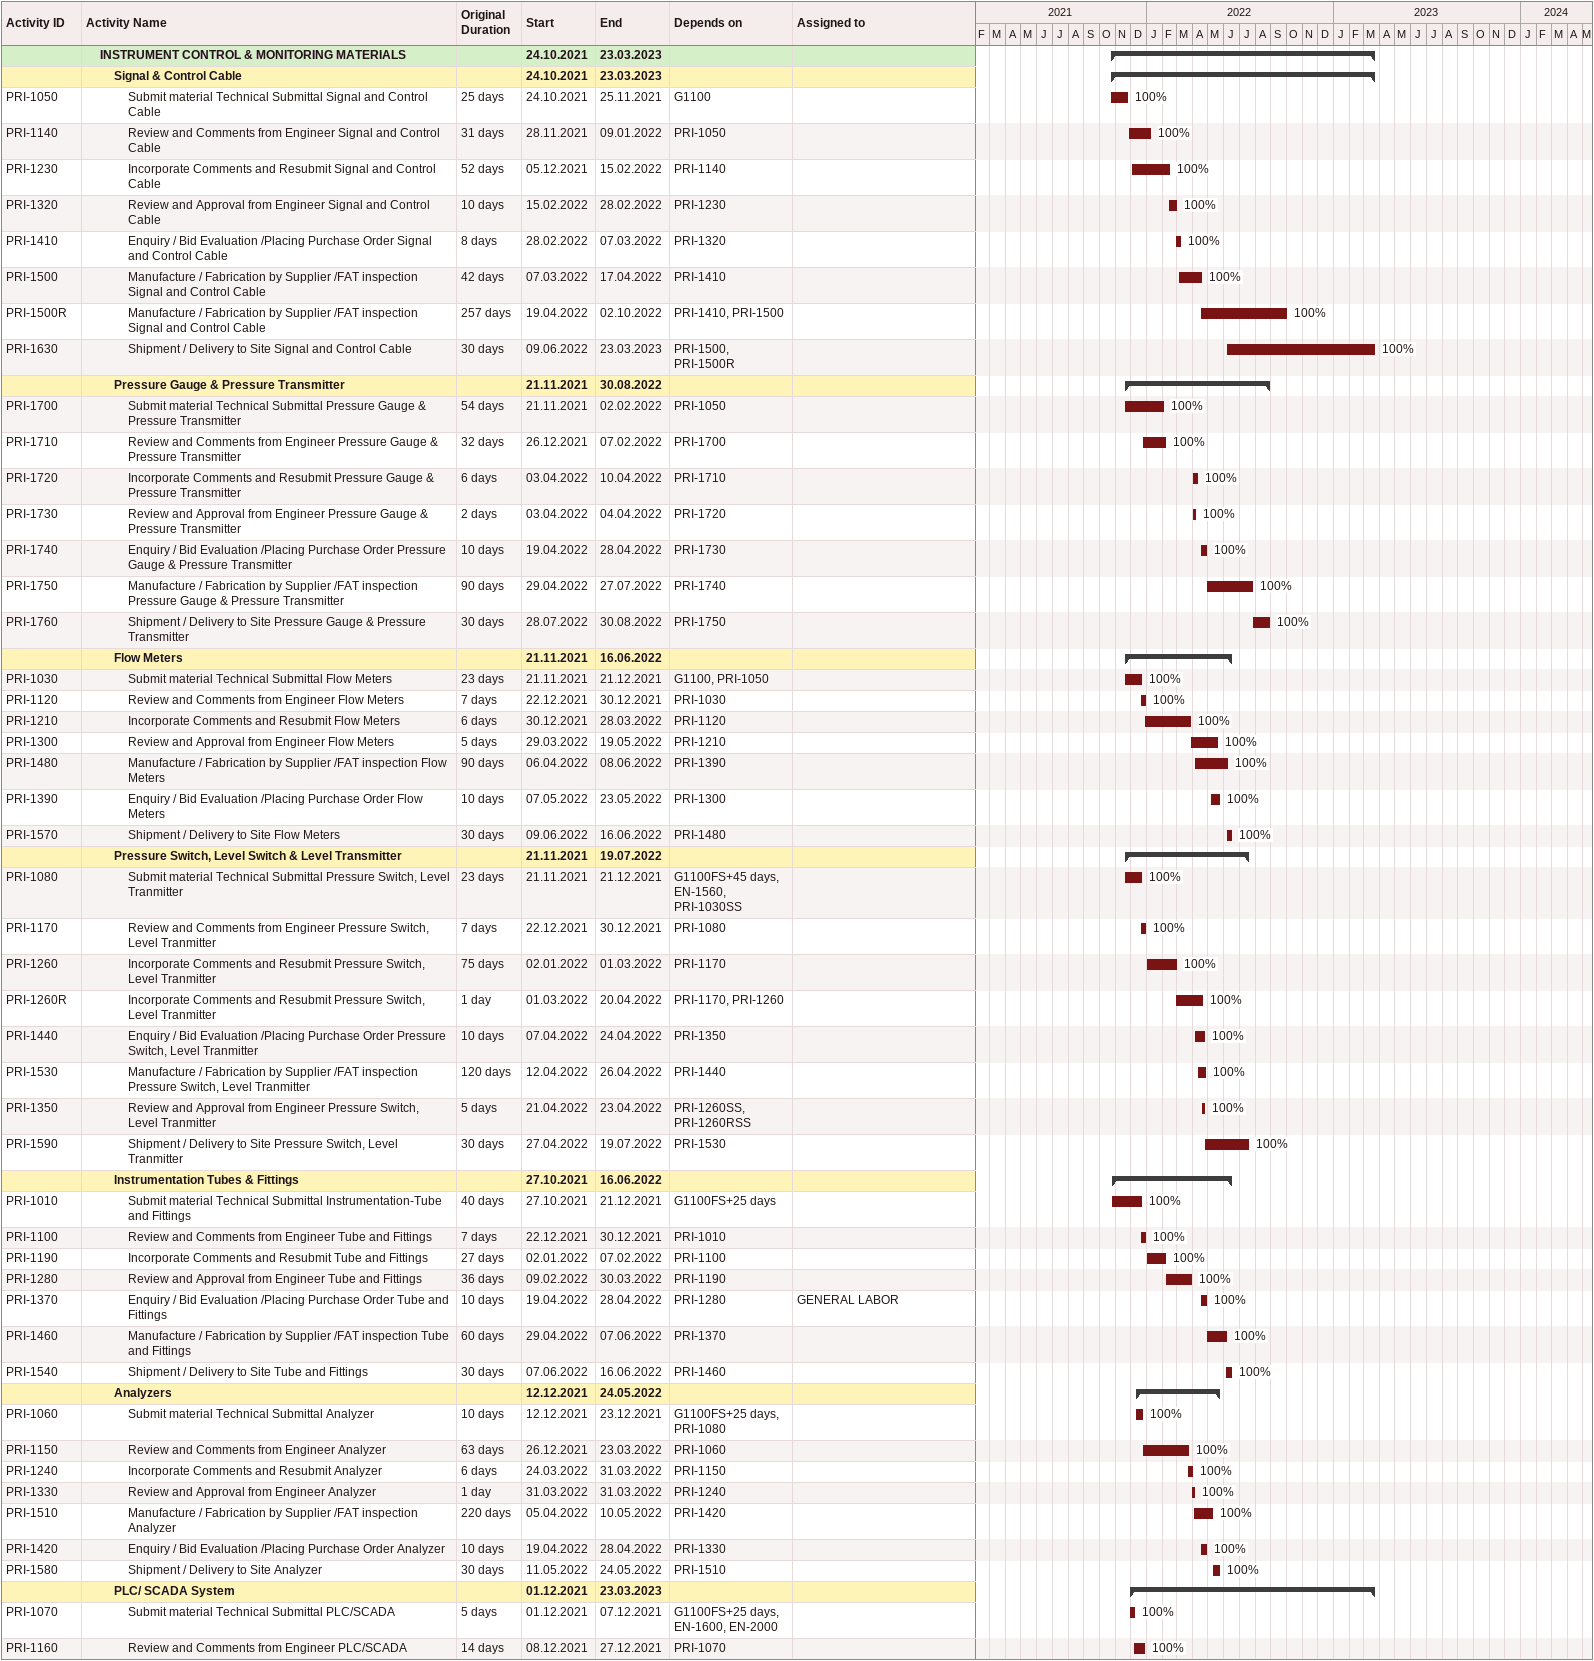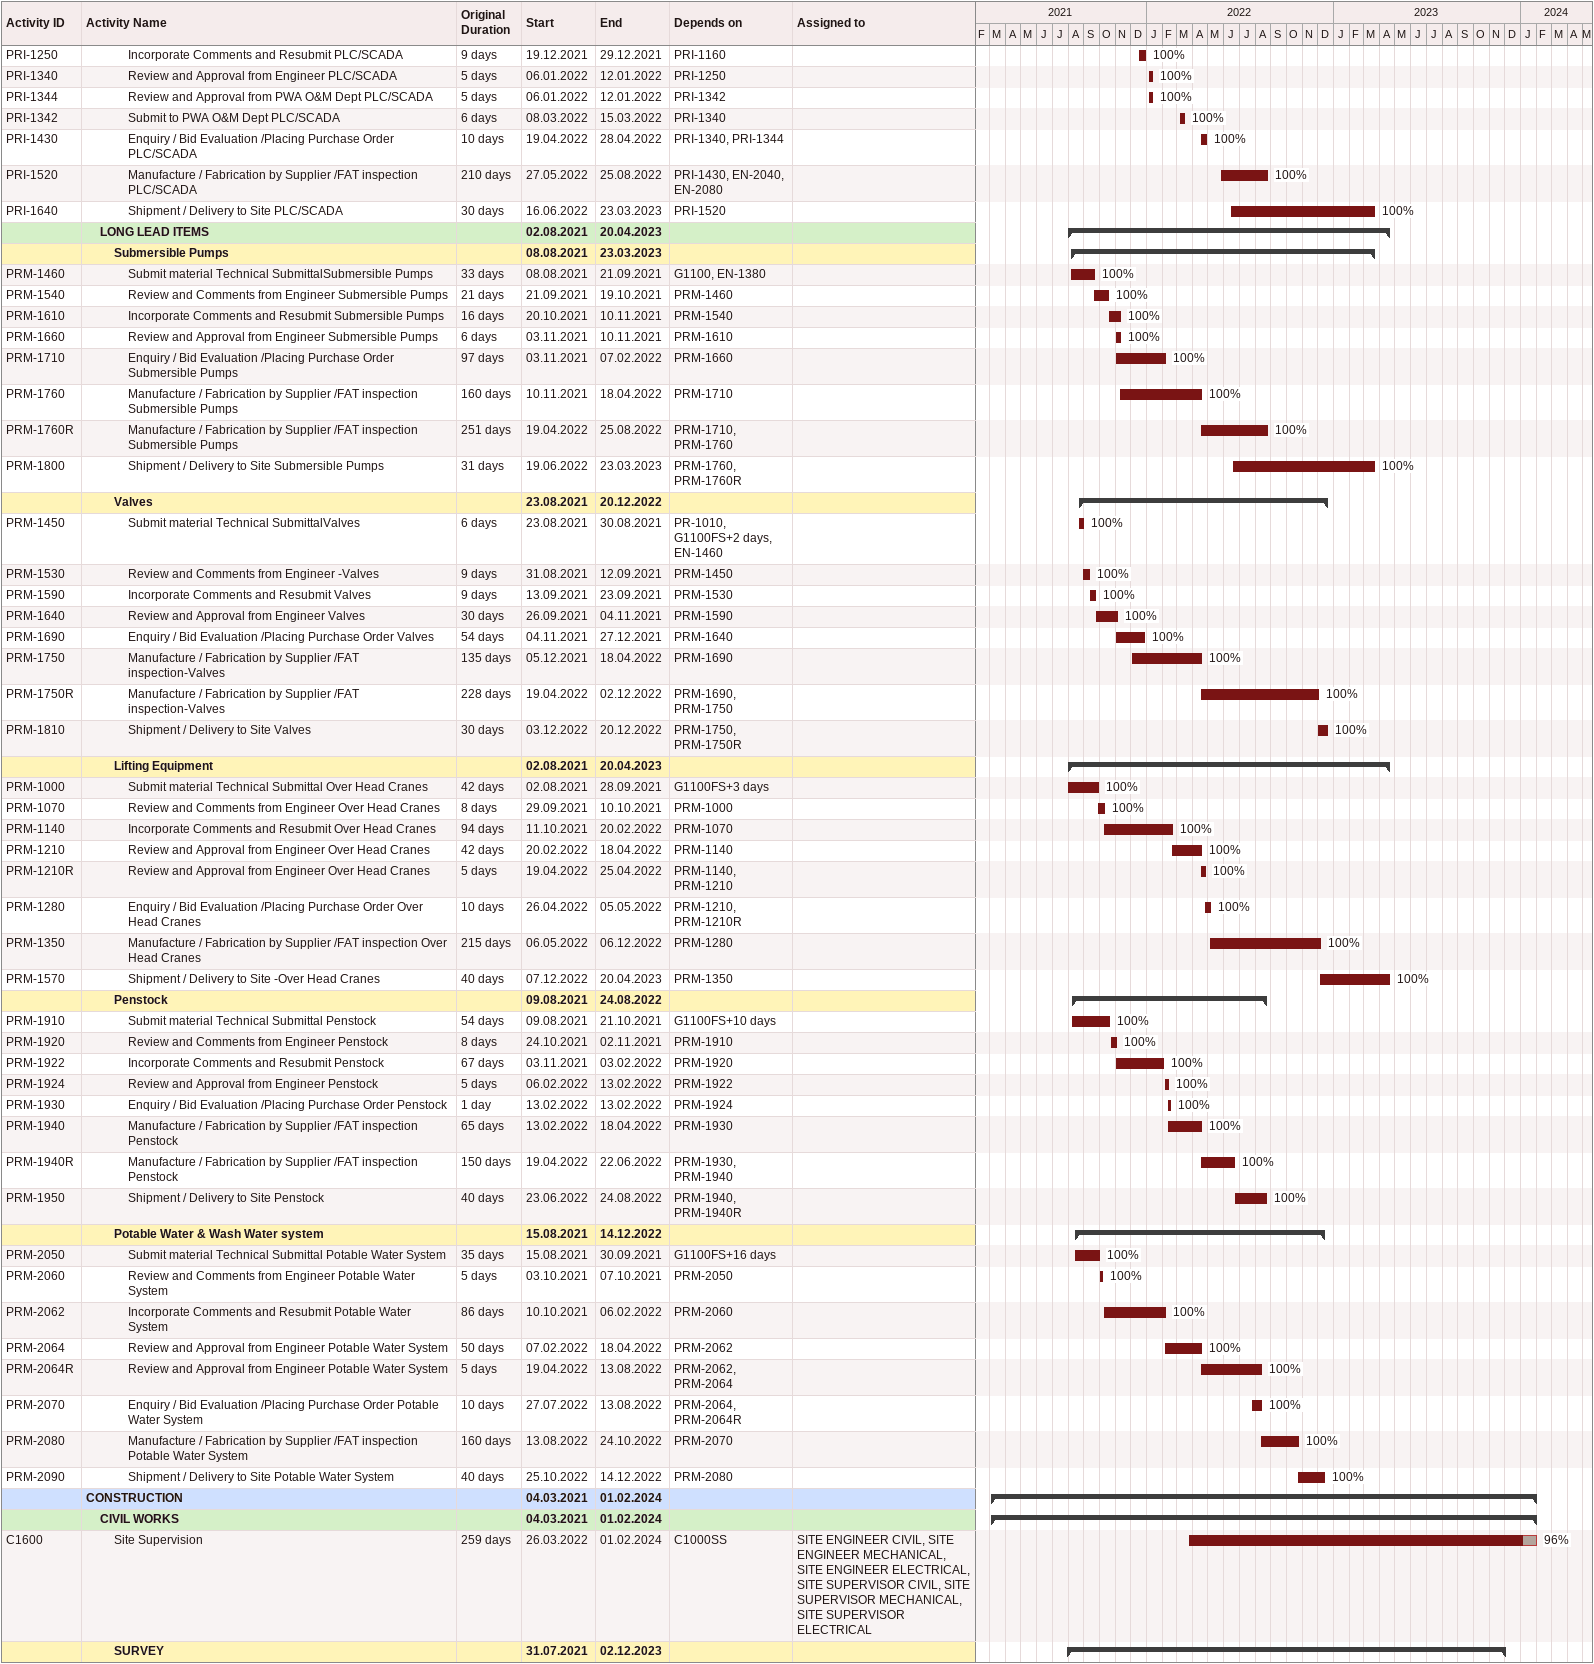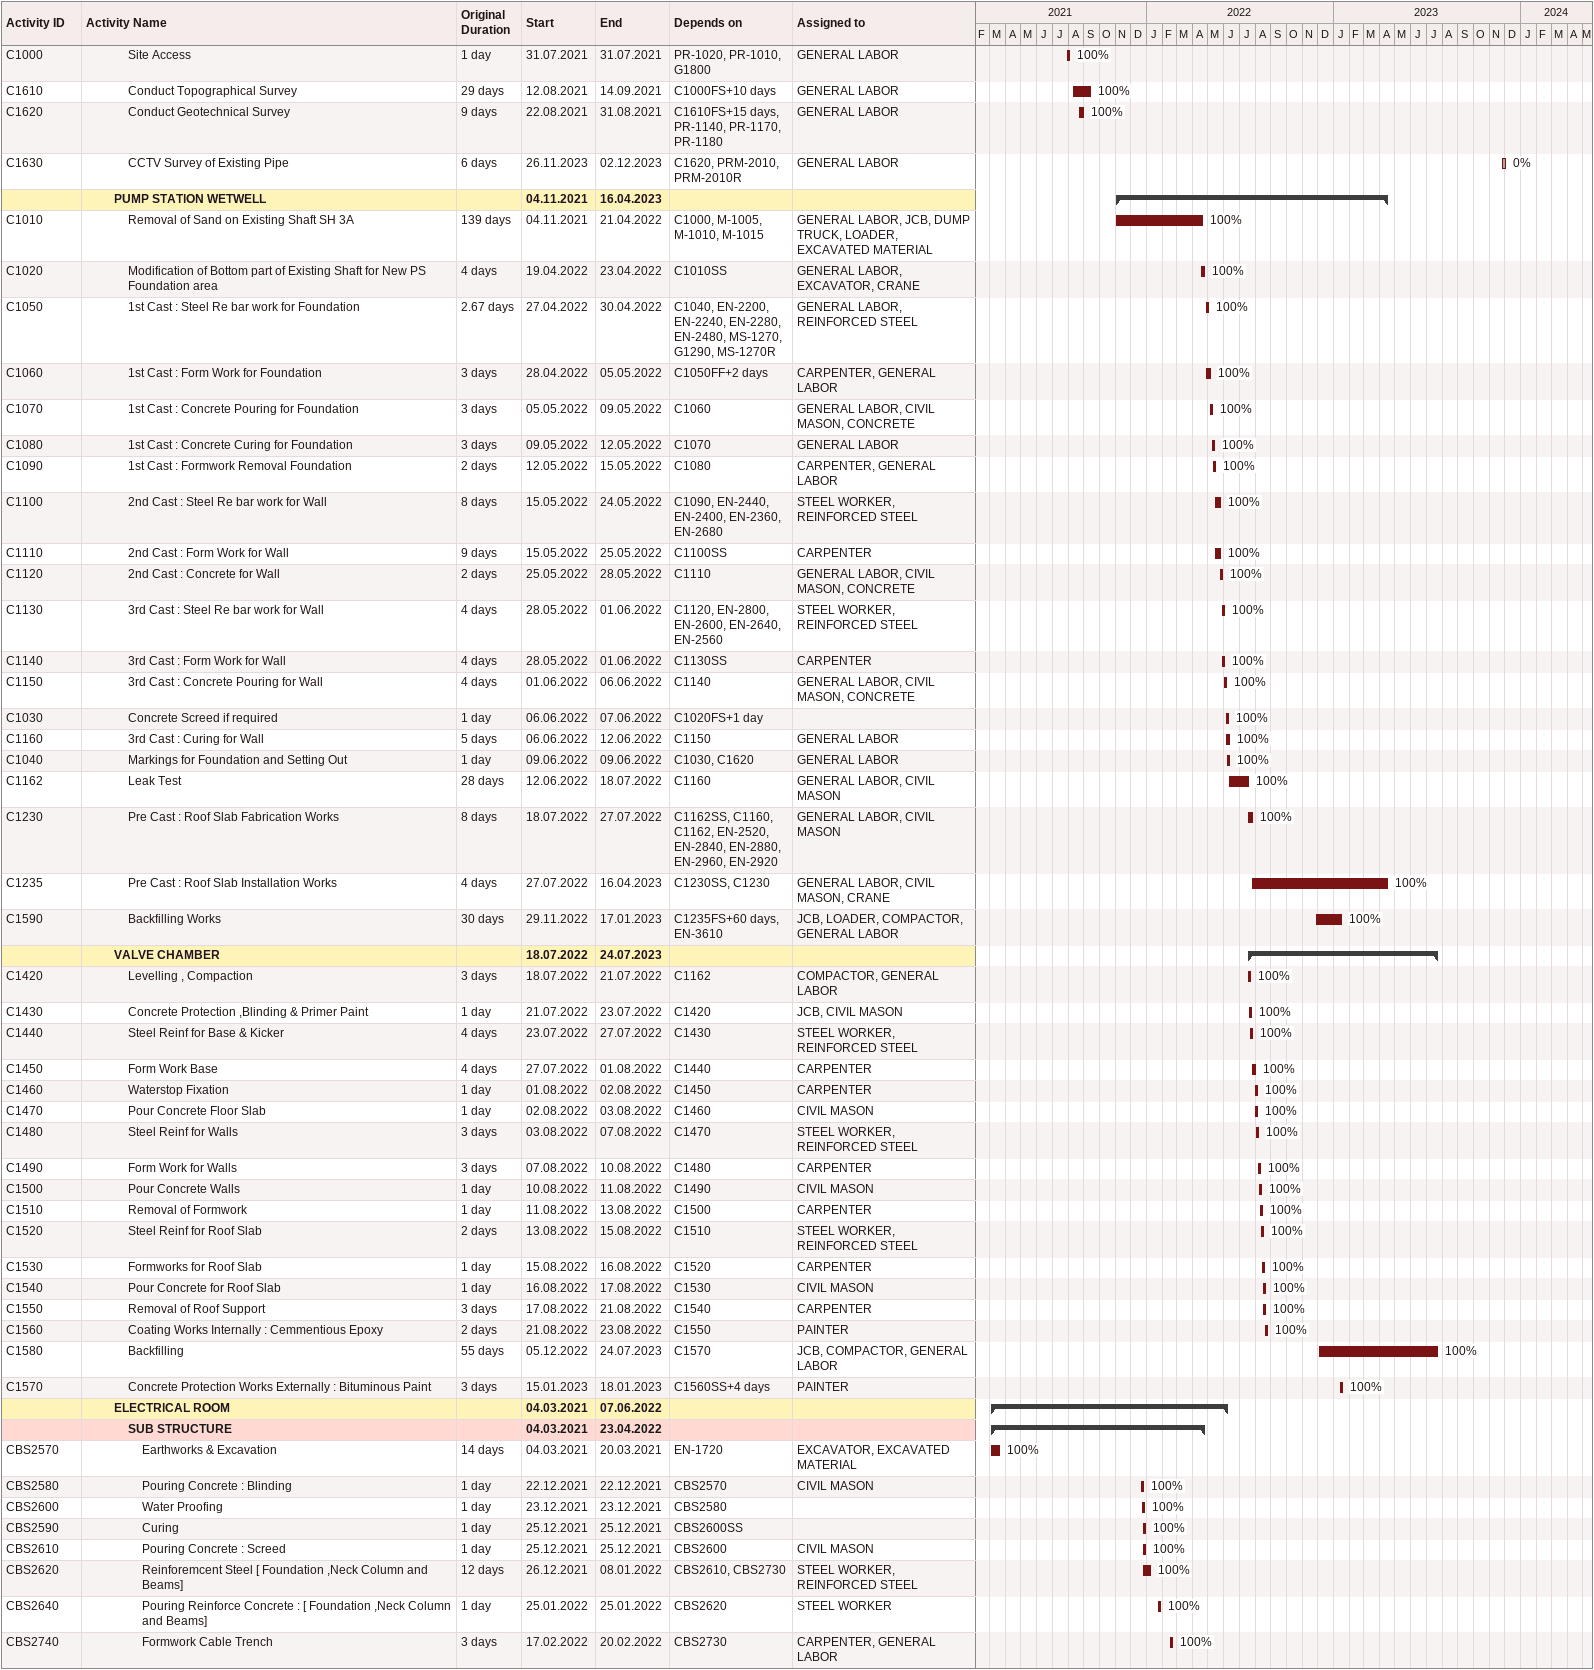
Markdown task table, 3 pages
| ID | Level | Task | Original duration | Start | Finish | Predecessors | Resources | % complete |
|---|---|---|---|---|---|---|---|---|
|  | 2 | **INSTRUMENT CONTROL & MONITORING MATERIALS** |  | 2021-10-24 | 2023-03-23 |  |  |  |
|  | 3 | **Signal & Control Cable** |  | 2021-10-24 | 2023-03-23 |  |  |  |
| PRI-1050 | 4 | Submit material Technical Submittal Signal and Control Cable | 25d | 2021-10-24 | 2021-11-25 | G1100 |  | 100 |
| PRI-1140 | 4 | Review and Comments from Engineer Signal and Control Cable | 31d | 2021-11-28 | 2022-01-09 | PRI-1050 |  | 100 |
| PRI-1230 | 4 | Incorporate Comments and Resubmit Signal and Control Cable | 52d | 2021-12-05 | 2022-02-15 | PRI-1140 |  | 100 |
| PRI-1320 | 4 | Review and Approval from Engineer Signal and Control Cable | 10d | 2022-02-15 | 2022-02-28 | PRI-1230 |  | 100 |
| PRI-1410 | 4 | Enquiry / Bid Evaluation /Placing Purchase Order Signal and Control Cable | 8d | 2022-02-28 | 2022-03-07 | PRI-1320 |  | 100 |
| PRI-1500 | 4 | Manufacture / Fabrication by Supplier /FAT inspection Signal and Control Cable | 42d | 2022-03-07 | 2022-04-17 | PRI-1410 |  | 100 |
| PRI-1500R | 4 | Manufacture / Fabrication by Supplier /FAT inspection Signal and Control Cable | 257d | 2022-04-19 | 2022-10-02 | PRI-1410, PRI-1500 |  | 100 |
| PRI-1630 | 4 | Shipment / Delivery to Site Signal and Control Cable | 30d | 2022-06-09 | 2023-03-23 | PRI-1500, PRI-1500R |  | 100 |
|  | 3 | **Pressure Gauge & Pressure Transmitter** |  | 2021-11-21 | 2022-08-30 |  |  |  |
| PRI-1700 | 4 | Submit material Technical Submittal Pressure Gauge & Pressure Transmitter | 54d | 2021-11-21 | 2022-02-02 | PRI-1050 |  | 100 |
| PRI-1710 | 4 | Review and Comments from Engineer Pressure Gauge & Pressure Transmitter | 32d | 2021-12-26 | 2022-02-07 | PRI-1700 |  | 100 |
| PRI-1720 | 4 | Incorporate Comments and Resubmit Pressure Gauge & Pressure Transmitter | 6d | 2022-04-03 | 2022-04-10 | PRI-1710 |  | 100 |
| PRI-1730 | 4 | Review and Approval from Engineer Pressure Gauge & Pressure Transmitter | 2d | 2022-04-03 | 2022-04-04 | PRI-1720 |  | 100 |
| PRI-1740 | 4 | Enquiry / Bid Evaluation /Placing Purchase Order Pressure Gauge & Pressure Transmitter | 10d | 2022-04-19 | 2022-04-28 | PRI-1730 |  | 100 |
| PRI-1750 | 4 | Manufacture / Fabrication by Supplier /FAT inspection Pressure Gauge & Pressure Transmitter | 90d | 2022-04-29 | 2022-07-27 | PRI-1740 |  | 100 |
| PRI-1760 | 4 | Shipment / Delivery to Site Pressure Gauge & Pressure Transmitter | 30d | 2022-07-28 | 2022-08-30 | PRI-1750 |  | 100 |
|  | 3 | **Flow Meters** |  | 2021-11-21 | 2022-06-16 |  |  |  |
| PRI-1030 | 4 | Submit material Technical Submittal Flow Meters | 23d | 2021-11-21 | 2021-12-21 | G1100, PRI-1050 |  | 100 |
| PRI-1120 | 4 | Review and Comments from Engineer Flow Meters | 7d | 2021-12-22 | 2021-12-30 | PRI-1030 |  | 100 |
| PRI-1210 | 4 | Incorporate Comments and Resubmit Flow Meters | 6d | 2021-12-30 | 2022-03-28 | PRI-1120 |  | 100 |
| PRI-1300 | 4 | Review and Approval from Engineer Flow Meters | 5d | 2022-03-29 | 2022-05-19 | PRI-1210 |  | 100 |
| PRI-1480 | 4 | Manufacture / Fabrication by Supplier /FAT inspection Flow Meters | 90d | 2022-04-06 | 2022-06-08 | PRI-1390 |  | 100 |
| PRI-1390 | 4 | Enquiry / Bid Evaluation /Placing Purchase Order Flow Meters | 10d | 2022-05-07 | 2022-05-23 | PRI-1300 |  | 100 |
| PRI-1570 | 4 | Shipment / Delivery to Site Flow Meters | 30d | 2022-06-09 | 2022-06-16 | PRI-1480 |  | 100 |
|  | 3 | **Pressure Switch, Level Switch & Level Transmitter** |  | 2021-11-21 | 2022-07-19 |  |  |  |
| PRI-1080 | 4 | Submit material Technical Submittal Pressure Switch, Level Tranmitter | 23d | 2021-11-21 | 2021-12-21 | G1100FS+45d, EN-1560, PRI-1030SS |  | 100 |
| PRI-1170 | 4 | Review and Comments from Engineer Pressure Switch, Level Tranmitter | 7d | 2021-12-22 | 2021-12-30 | PRI-1080 |  | 100 |
| PRI-1260 | 4 | Incorporate Comments and Resubmit Pressure Switch, Level Tranmitter | 75d | 2022-01-02 | 2022-03-01 | PRI-1170 |  | 100 |
| PRI-1260R | 4 | Incorporate Comments and Resubmit Pressure Switch, Level Tranmitter | 1d | 2022-03-01 | 2022-04-20 | PRI-1170, PRI-1260 |  | 100 |
| PRI-1440 | 4 | Enquiry / Bid Evaluation /Placing Purchase Order Pressure Switch, Level Tranmitter | 10d | 2022-04-07 | 2022-04-24 | PRI-1350 |  | 100 |
| PRI-1530 | 4 | Manufacture / Fabrication by Supplier /FAT inspection Pressure Switch, Level Tranmitter | 120d | 2022-04-12 | 2022-04-26 | PRI-1440 |  | 100 |
| PRI-1350 | 4 | Review and Approval from Engineer Pressure Switch, Level Tranmitter | 5d | 2022-04-21 | 2022-04-23 | PRI-1260SS, PRI-1260RSS |  | 100 |
| PRI-1590 | 4 | Shipment / Delivery to Site Pressure Switch, Level Tranmitter | 30d | 2022-04-27 | 2022-07-19 | PRI-1530 |  | 100 |
|  | 3 | **Instrumentation Tubes & Fittings** |  | 2021-10-27 | 2022-06-16 |  |  |  |
| PRI-1010 | 4 | Submit material Technical Submittal Instrumentation-Tube and Fittings | 40d | 2021-10-27 | 2021-12-21 | G1100FS+25d |  | 100 |
| PRI-1100 | 4 | Review and Comments from Engineer Tube and Fittings | 7d | 2021-12-22 | 2021-12-30 | PRI-1010 |  | 100 |
| PRI-1190 | 4 | Incorporate Comments and Resubmit Tube and Fittings | 27d | 2022-01-02 | 2022-02-07 | PRI-1100 |  | 100 |
| PRI-1280 | 4 | Review and Approval from Engineer Tube and Fittings | 36d | 2022-02-09 | 2022-03-30 | PRI-1190 |  | 100 |
| PRI-1370 | 4 | Enquiry / Bid Evaluation /Placing Purchase Order Tube and Fittings | 10d | 2022-04-19 | 2022-04-28 | PRI-1280 | GENERAL LABOR | 100 |
| PRI-1460 | 4 | Manufacture / Fabrication by Supplier /FAT inspection Tube and Fittings | 60d | 2022-04-29 | 2022-06-07 | PRI-1370 |  | 100 |
| PRI-1540 | 4 | Shipment / Delivery to Site Tube and Fittings | 30d | 2022-06-07 | 2022-06-16 | PRI-1460 |  | 100 |
|  | 3 | **Analyzers** |  | 2021-12-12 | 2022-05-24 |  |  |  |
| PRI-1060 | 4 | Submit material Technical Submittal Analyzer | 10d | 2021-12-12 | 2021-12-23 | G1100FS+25d, PRI-1080 |  | 100 |
| PRI-1150 | 4 | Review and Comments from Engineer Analyzer | 63d | 2021-12-26 | 2022-03-23 | PRI-1060 |  | 100 |
| PRI-1240 | 4 | Incorporate Comments and Resubmit Analyzer | 6d | 2022-03-24 | 2022-03-31 | PRI-1150 |  | 100 |
| PRI-1330 | 4 | Review and Approval from Engineer Analyzer | 1d | 2022-03-31 | 2022-03-31 | PRI-1240 |  | 100 |
| PRI-1510 | 4 | Manufacture / Fabrication by Supplier /FAT inspection Analyzer | 220d | 2022-04-05 | 2022-05-10 | PRI-1420 |  | 100 |
| PRI-1420 | 4 | Enquiry / Bid Evaluation /Placing Purchase Order Analyzer | 10d | 2022-04-19 | 2022-04-28 | PRI-1330 |  | 100 |
| PRI-1580 | 4 | Shipment / Delivery to Site Analyzer | 30d | 2022-05-11 | 2022-05-24 | PRI-1510 |  | 100 |
|  | 3 | **PLC/ SCADA System** |  | 2021-12-01 | 2023-03-23 |  |  |  |
| PRI-1070 | 4 | Submit material Technical Submittal PLC/SCADA | 5d | 2021-12-01 | 2021-12-07 | G1100FS+25d, EN-1600, EN-2000 |  | 100 |
| PRI-1160 | 4 | Review and Comments from Engineer PLC/SCADA | 14d | 2021-12-08 | 2021-12-27 | PRI-1070 |  | 100 |
| PRI-1250 | 4 | Incorporate Comments and Resubmit PLC/SCADA | 9d | 2021-12-19 | 2021-12-29 | PRI-1160 |  | 100 |
| PRI-1340 | 4 | Review and Approval from Engineer PLC/SCADA | 5d | 2022-01-06 | 2022-01-12 | PRI-1250 |  | 100 |
| PRI-1344 | 4 | Review and Approval from PWA O&M Dept PLC/SCADA | 5d | 2022-01-06 | 2022-01-12 | PRI-1342 |  | 100 |
| PRI-1342 | 4 | Submit to PWA O&M Dept PLC/SCADA | 6d | 2022-03-08 | 2022-03-15 | PRI-1340 |  | 100 |
| PRI-1430 | 4 | Enquiry / Bid Evaluation /Placing Purchase Order PLC/SCADA | 10d | 2022-04-19 | 2022-04-28 | PRI-1340, PRI-1344 |  | 100 |
| PRI-1520 | 4 | Manufacture / Fabrication by Supplier /FAT inspection PLC/SCADA | 210d | 2022-05-27 | 2022-08-25 | PRI-1430, EN-2040, EN-2080 |  | 100 |
| PRI-1640 | 4 | Shipment / Delivery to Site PLC/SCADA | 30d | 2022-06-16 | 2023-03-23 | PRI-1520 |  | 100 |
|  | 2 | **LONG LEAD ITEMS** |  | 2021-08-02 | 2023-04-20 |  |  |  |
|  | 3 | **Submersible Pumps** |  | 2021-08-08 | 2023-03-23 |  |  |  |
| PRM-1460 | 4 | Submit material Technical SubmittalSubmersible Pumps | 33d | 2021-08-08 | 2021-09-21 | G1100, EN-1380 |  | 100 |
| PRM-1540 | 4 | Review and Comments from Engineer Submersible Pumps | 21d | 2021-09-21 | 2021-10-19 | PRM-1460 |  | 100 |
| PRM-1610 | 4 | Incorporate Comments and Resubmit Submersible Pumps | 16d | 2021-10-20 | 2021-11-10 | PRM-1540 |  | 100 |
| PRM-1660 | 4 | Review and Approval from Engineer Submersible Pumps | 6d | 2021-11-03 | 2021-11-10 | PRM-1610 |  | 100 |
| PRM-1710 | 4 | Enquiry / Bid Evaluation /Placing Purchase Order Submersible Pumps | 97d | 2021-11-03 | 2022-02-07 | PRM-1660 |  | 100 |
| PRM-1760 | 4 | Manufacture / Fabrication by Supplier /FAT inspection Submersible Pumps | 160d | 2021-11-10 | 2022-04-18 | PRM-1710 |  | 100 |
| PRM-1760R | 4 | Manufacture / Fabrication by Supplier /FAT inspection Submersible Pumps | 251d | 2022-04-19 | 2022-08-25 | PRM-1710, PRM-1760 |  | 100 |
| PRM-1800 | 4 | Shipment / Delivery to Site Submersible Pumps | 31d | 2022-06-19 | 2023-03-23 | PRM-1760, PRM-1760R |  | 100 |
|  | 3 | **Valves** |  | 2021-08-23 | 2022-12-20 |  |  |  |
| PRM-1450 | 4 | Submit material Technical SubmittalValves | 6d | 2021-08-23 | 2021-08-30 | PR-1010, G1100FS+2d, EN-1460 |  | 100 |
| PRM-1530 | 4 | Review and Comments from Engineer -Valves | 9d | 2021-08-31 | 2021-09-12 | PRM-1450 |  | 100 |
| PRM-1590 | 4 | Incorporate Comments and Resubmit Valves | 9d | 2021-09-13 | 2021-09-23 | PRM-1530 |  | 100 |
| PRM-1640 | 4 | Review and Approval from Engineer Valves | 30d | 2021-09-26 | 2021-11-04 | PRM-1590 |  | 100 |
| PRM-1690 | 4 | Enquiry / Bid Evaluation /Placing Purchase Order Valves | 54d | 2021-11-04 | 2021-12-27 | PRM-1640 |  | 100 |
| PRM-1750 | 4 | Manufacture / Fabrication by Supplier /FAT inspection-Valves | 135d | 2021-12-05 | 2022-04-18 | PRM-1690 |  | 100 |
| PRM-1750R | 4 | Manufacture / Fabrication by Supplier /FAT inspection-Valves | 228d | 2022-04-19 | 2022-12-02 | PRM-1690, PRM-1750 |  | 100 |
| PRM-1810 | 4 | Shipment / Delivery to Site Valves | 30d | 2022-12-03 | 2022-12-20 | PRM-1750, PRM-1750R |  | 100 |
|  | 3 | **Lifting Equipment** |  | 2021-08-02 | 2023-04-20 |  |  |  |
| PRM-1000 | 4 | Submit material Technical Submittal Over Head Cranes | 42d | 2021-08-02 | 2021-09-28 | G1100FS+3d |  | 100 |
| PRM-1070 | 4 | Review and Comments from Engineer Over Head Cranes | 8d | 2021-09-29 | 2021-10-10 | PRM-1000 |  | 100 |
| PRM-1140 | 4 | Incorporate Comments and Resubmit Over Head Cranes | 94d | 2021-10-11 | 2022-02-20 | PRM-1070 |  | 100 |
| PRM-1210 | 4 | Review and Approval from Engineer Over Head Cranes | 42d | 2022-02-20 | 2022-04-18 | PRM-1140 |  | 100 |
| PRM-1210R | 4 | Review and Approval from Engineer Over Head Cranes | 5d | 2022-04-19 | 2022-04-25 | PRM-1140, PRM-1210 |  | 100 |
| PRM-1280 | 4 | Enquiry / Bid Evaluation /Placing Purchase Order Over Head Cranes | 10d | 2022-04-26 | 2022-05-05 | PRM-1210, PRM-1210R |  | 100 |
| PRM-1350 | 4 | Manufacture / Fabrication by Supplier /FAT inspection Over Head Cranes | 215d | 2022-05-06 | 2022-12-06 | PRM-1280 |  | 100 |
| PRM-1570 | 4 | Shipment / Delivery to Site -Over Head Cranes | 40d | 2022-12-07 | 2023-04-20 | PRM-1350 |  | 100 |
|  | 3 | **Penstock** |  | 2021-08-09 | 2022-08-24 |  |  |  |
| PRM-1910 | 4 | Submit material Technical Submittal Penstock | 54d | 2021-08-09 | 2021-10-21 | G1100FS+10d |  | 100 |
| PRM-1920 | 4 | Review and Comments from Engineer Penstock | 8d | 2021-10-24 | 2021-11-02 | PRM-1910 |  | 100 |
| PRM-1922 | 4 | Incorporate Comments and Resubmit Penstock | 67d | 2021-11-03 | 2022-02-03 | PRM-1920 |  | 100 |
| PRM-1924 | 4 | Review and Approval from Engineer Penstock | 5d | 2022-02-06 | 2022-02-13 | PRM-1922 |  | 100 |
| PRM-1930 | 4 | Enquiry / Bid Evaluation /Placing Purchase Order Penstock | 1d | 2022-02-13 | 2022-02-13 | PRM-1924 |  | 100 |
| PRM-1940 | 4 | Manufacture / Fabrication by Supplier /FAT inspection Penstock | 65d | 2022-02-13 | 2022-04-18 | PRM-1930 |  | 100 |
| PRM-1940R | 4 | Manufacture / Fabrication by Supplier /FAT inspection Penstock | 150d | 2022-04-19 | 2022-06-22 | PRM-1930, PRM-1940 |  | 100 |
| PRM-1950 | 4 | Shipment / Delivery to Site Penstock | 40d | 2022-06-23 | 2022-08-24 | PRM-1940, PRM-1940R |  | 100 |
|  | 3 | **Potable Water & Wash Water system** |  | 2021-08-15 | 2022-12-14 |  |  |  |
| PRM-2050 | 4 | Submit material Technical Submittal Potable Water System | 35d | 2021-08-15 | 2021-09-30 | G1100FS+16d |  | 100 |
| PRM-2060 | 4 | Review and Comments from Engineer Potable Water System | 5d | 2021-10-03 | 2021-10-07 | PRM-2050 |  | 100 |
| PRM-2062 | 4 | Incorporate Comments and Resubmit Potable Water System | 86d | 2021-10-10 | 2022-02-06 | PRM-2060 |  | 100 |
| PRM-2064 | 4 | Review and Approval from Engineer Potable Water System | 50d | 2022-02-07 | 2022-04-18 | PRM-2062 |  | 100 |
| PRM-2064R | 4 | Review and Approval from Engineer Potable Water System | 5d | 2022-04-19 | 2022-08-13 | PRM-2062, PRM-2064 |  | 100 |
| PRM-2070 | 4 | Enquiry / Bid Evaluation /Placing Purchase Order Potable Water System | 10d | 2022-07-27 | 2022-08-13 | PRM-2064, PRM-2064R |  | 100 |
| PRM-2080 | 4 | Manufacture / Fabrication by Supplier /FAT inspection Potable Water System | 160d | 2022-08-13 | 2022-10-24 | PRM-2070 |  | 100 |
| PRM-2090 | 4 | Shipment / Delivery to Site Potable Water System | 40d | 2022-10-25 | 2022-12-14 | PRM-2080 |  | 100 |
|  | 1 | **CONSTRUCTION** |  | 2021-03-04 | 2024-02-01 |  |  |  |
|  | 2 | **CIVIL WORKS** |  | 2021-03-04 | 2024-02-01 |  |  |  |
| C1600 | 3 | Site Supervision | 259d | 2022-03-26 | 2024-02-01 | C1000SS | SITE ENGINEER CIVIL, SITE ENGINEER MECHANICAL, SITE ENGINEER ELECTRICAL, SITE SUPERVISOR CIVIL, SITE SUPERVISOR MECHANICAL, SITE SUPERVISOR ELECTRICAL | 96 |
|  | 3 | **SURVEY** |  | 2021-07-31 | 2023-12-02 |  |  |  |
| C1000 | 4 | Site Access | 1d | 2021-07-31 | 2021-07-31 | PR-1020, PR-1010, G1800 | GENERAL LABOR | 100 |
| C1610 | 4 | Conduct Topographical Survey | 29d | 2021-08-12 | 2021-09-14 | C1000FS+10d | GENERAL LABOR | 100 |
| C1620 | 4 | Conduct Geotechnical Survey | 9d | 2021-08-22 | 2021-08-31 | C1610FS+15d, PR-1140, PR-1170, PR-1180 | GENERAL LABOR | 100 |
| C1630 | 4 | CCTV Survey of Existing Pipe | 6d | 2023-11-26 | 2023-12-02 | C1620, PRM-2010, PRM-2010R | GENERAL LABOR | 0 |
|  | 3 | **PUMP STATION WETWELL** |  | 2021-11-04 | 2023-04-16 |  |  |  |
| C1010 | 4 | Removal of Sand on Existing Shaft SH 3A | 139d | 2021-11-04 | 2022-04-21 | C1000, M-1005, M-1010, M-1015 | GENERAL LABOR, JCB, DUMP TRUCK, LOADER, EXCAVATED MATERIAL | 100 |
| C1020 | 4 | Modification of Bottom part of Existing Shaft for New PS Foundation area | 4d | 2022-04-19 | 2022-04-23 | C1010SS | GENERAL LABOR, EXCAVATOR, CRANE | 100 |
| C1050 | 4 | 1st Cast : Steel Re bar work for Foundation | 2.67d | 2022-04-27 | 2022-04-30 | C1040, EN-2200, EN-2240, EN-2280, EN-2480, MS-1270, G1290, MS-1270R | GENERAL LABOR, REINFORCED STEEL | 100 |
| C1060 | 4 | 1st Cast : Form Work for Foundation | 3d | 2022-04-28 | 2022-05-05 | C1050FF+2d | CARPENTER, GENERAL LABOR | 100 |
| C1070 | 4 | 1st Cast : Concrete Pouring for Foundation | 3d | 2022-05-05 | 2022-05-09 | C1060 | GENERAL LABOR, CIVIL MASON, CONCRETE | 100 |
| C1080 | 4 | 1st Cast : Concrete Curing for Foundation | 3d | 2022-05-09 | 2022-05-12 | C1070 | GENERAL LABOR | 100 |
| C1090 | 4 | 1st Cast : Formwork Removal Foundation | 2d | 2022-05-12 | 2022-05-15 | C1080 | CARPENTER, GENERAL LABOR | 100 |
| C1100 | 4 | 2nd Cast : Steel Re bar work for Wall | 8d | 2022-05-15 | 2022-05-24 | C1090, EN-2440, EN-2400, EN-2360, EN-2680 | STEEL WORKER, REINFORCED STEEL | 100 |
| C1110 | 4 | 2nd Cast : Form Work for Wall | 9d | 2022-05-15 | 2022-05-25 | C1100SS | CARPENTER | 100 |
| C1120 | 4 | 2nd Cast : Concrete for Wall | 2d | 2022-05-25 | 2022-05-28 | C1110 | GENERAL LABOR, CIVIL MASON, CONCRETE | 100 |
| C1130 | 4 | 3rd Cast : Steel Re bar work for Wall | 4d | 2022-05-28 | 2022-06-01 | C1120, EN-2800, EN-2600, EN-2640, EN-2560 | STEEL WORKER, REINFORCED STEEL | 100 |
| C1140 | 4 | 3rd Cast : Form Work for Wall | 4d | 2022-05-28 | 2022-06-01 | C1130SS | CARPENTER | 100 |
| C1150 | 4 | 3rd Cast : Concrete Pouring for Wall | 4d | 2022-06-01 | 2022-06-06 | C1140 | GENERAL LABOR, CIVIL MASON, CONCRETE | 100 |
| C1030 | 4 | Concrete Screed if required | 1d | 2022-06-06 | 2022-06-07 | C1020FS+1d |  | 100 |
| C1160 | 4 | 3rd Cast : Curing for Wall | 5d | 2022-06-06 | 2022-06-12 | C1150 | GENERAL LABOR | 100 |
| C1040 | 4 | Markings for Foundation and Setting Out | 1d | 2022-06-09 | 2022-06-09 | C1030, C1620 | GENERAL LABOR | 100 |
| C1162 | 4 | Leak Test | 28d | 2022-06-12 | 2022-07-18 | C1160 | GENERAL LABOR, CIVIL MASON | 100 |
| C1230 | 4 | Pre Cast : Roof Slab Fabrication Works | 8d | 2022-07-18 | 2022-07-27 | C1162SS, C1160, C1162, EN-2520, EN-2840, EN-2880, EN-2960, EN-2920 | GENERAL LABOR, CIVIL MASON | 100 |
| C1235 | 4 | Pre Cast : Roof Slab Installation Works | 4d | 2022-07-27 | 2023-04-16 | C1230SS, C1230 | GENERAL LABOR, CIVIL MASON, CRANE | 100 |
| C1590 | 4 | Backfilling Works | 30d | 2022-11-29 | 2023-01-17 | C1235FS+60d, EN-3610 | JCB, LOADER, COMPACTOR, GENERAL LABOR | 100 |
|  | 3 | **VALVE CHAMBER** |  | 2022-07-18 | 2023-07-24 |  |  |  |
| C1420 | 4 | Levelling , Compaction | 3d | 2022-07-18 | 2022-07-21 | C1162 | COMPACTOR, GENERAL LABOR | 100 |
| C1430 | 4 | Concrete Protection ,Blinding & Primer Paint | 1d | 2022-07-21 | 2022-07-23 | C1420 | JCB, CIVIL MASON | 100 |
| C1440 | 4 | Steel Reinf for Base & Kicker | 4d | 2022-07-23 | 2022-07-27 | C1430 | STEEL WORKER, REINFORCED STEEL | 100 |
| C1450 | 4 | Form Work Base | 4d | 2022-07-27 | 2022-08-01 | C1440 | CARPENTER | 100 |
| C1460 | 4 | Waterstop Fixation | 1d | 2022-08-01 | 2022-08-02 | C1450 | CARPENTER | 100 |
| C1470 | 4 | Pour Concrete Floor Slab | 1d | 2022-08-02 | 2022-08-03 | C1460 | CIVIL MASON | 100 |
| C1480 | 4 | Steel Reinf for Walls | 3d | 2022-08-03 | 2022-08-07 | C1470 | STEEL WORKER, REINFORCED STEEL | 100 |
| C1490 | 4 | Form Work for Walls | 3d | 2022-08-07 | 2022-08-10 | C1480 | CARPENTER | 100 |
| C1500 | 4 | Pour Concrete Walls | 1d | 2022-08-10 | 2022-08-11 | C1490 | CIVIL MASON | 100 |
| C1510 | 4 | Removal of Formwork | 1d | 2022-08-11 | 2022-08-13 | C1500 | CARPENTER | 100 |
| C1520 | 4 | Steel Reinf for Roof Slab | 2d | 2022-08-13 | 2022-08-15 | C1510 | STEEL WORKER, REINFORCED STEEL | 100 |
| C1530 | 4 | Formworks for Roof Slab | 1d | 2022-08-15 | 2022-08-16 | C1520 | CARPENTER | 100 |
| C1540 | 4 | Pour Concrete for Roof Slab | 1d | 2022-08-16 | 2022-08-17 | C1530 | CIVIL MASON | 100 |
| C1550 | 4 | Removal of Roof Support | 3d | 2022-08-17 | 2022-08-21 | C1540 | CARPENTER | 100 |
| C1560 | 4 | Coating Works Internally : Cemmentious Epoxy | 2d | 2022-08-21 | 2022-08-23 | C1550 | PAINTER | 100 |
| C1580 | 4 | Backfilling | 55d | 2022-12-05 | 2023-07-24 | C1570 | JCB, COMPACTOR, GENERAL LABOR | 100 |
| C1570 | 4 | Concrete Protection Works Externally : Bituminous Paint | 3d | 2023-01-15 | 2023-01-18 | C1560SS+4d | PAINTER | 100 |
|  | 3 | **ELECTRICAL ROOM** |  | 2021-03-04 | 2022-06-07 |  |  |  |
|  | 4 | **SUB STRUCTURE** |  | 2021-03-04 | 2022-04-23 |  |  |  |
| CBS2570 | 5 | Earthworks & Excavation | 14d | 2021-03-04 | 2021-03-20 | EN-1720 | EXCAVATOR, EXCAVATED MATERIAL | 100 |
| CBS2580 | 5 | Pouring Concrete : Blinding | 1d | 2021-12-22 | 2021-12-22 | CBS2570 | CIVIL MASON | 100 |
| CBS2600 | 5 | Water Proofing | 1d | 2021-12-23 | 2021-12-23 | CBS2580 |  | 100 |
| CBS2590 | 5 | Curing | 1d | 2021-12-25 | 2021-12-25 | CBS2600SS |  | 100 |
| CBS2610 | 5 | Pouring Concrete : Screed | 1d | 2021-12-25 | 2021-12-25 | CBS2600 | CIVIL MASON | 100 |
| CBS2620 | 5 | Reinforemcent Steel [ Foundation ,Neck Column and Beams] | 12d | 2021-12-26 | 2022-01-08 | CBS2610, CBS2730 | STEEL WORKER, REINFORCED STEEL | 100 |
| CBS2640 | 5 | Pouring Reinforce Concrete : [ Foundation ,Neck Column and Beams] | 1d | 2022-01-25 | 2022-01-25 | CBS2620 | STEEL WORKER | 100 |
| CBS2740 | 5 | Formwork Cable Trench | 3d | 2022-02-17 | 2022-02-20 | CBS2730 | CARPENTER, GENERAL LABOR | 100 |
